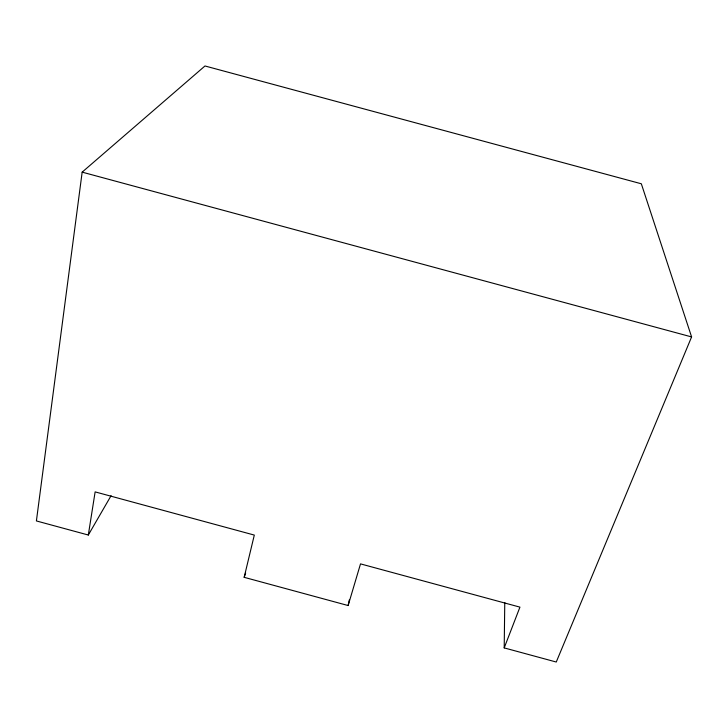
<?xml version="1.0" encoding="UTF-8"?>
<svg xmlns="http://www.w3.org/2000/svg" width="728" height="728" viewBox="0 0 728 728"><rect width="100%" height="100%" fill="white"/><g stroke="black" fill="none" stroke-linecap="round" stroke-linejoin="round"><path stroke-width="1.09" d="M111.084 495.686L88.316 535.025L36.4 520.939L82.164 172.145L204.978 65.975L641.332 183.784L691.6 336.928L556.256 662.025L504.204 647.902L504.768 602.484M88.316 535.025L95.131 491.891L254.309 535.08L244.162 577.322L348.13 605.541L360.515 563.881L519.938 607.134L504.204 647.902M348.13 605.541L349.276 599.99M244.162 577.322L245.645 573.036M82.164 172.145L691.6 336.928"/></g></svg>
